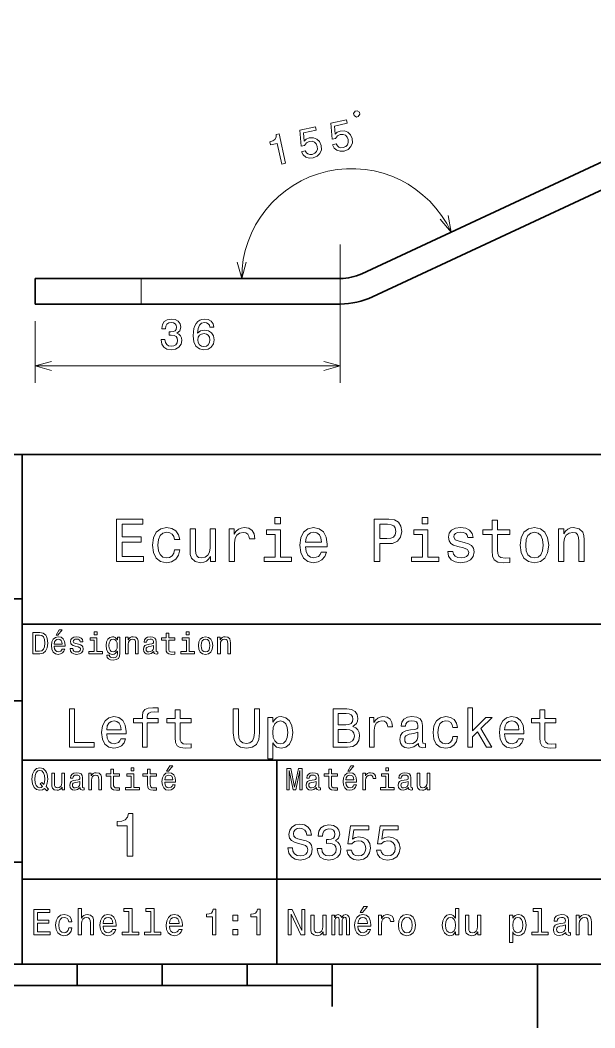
# Model space of a CAD drawing. Extents: x 0 to 297, y 0 to 210.
# Drawn here: x 161.8 to 229.4, y 2.5 to 121.1 of the extents above; entities that cross this region are included whole.
import ezdxf

# ---------------------------------------------------------------- set-up
doc = ezdxf.new("R2010")
doc.units = 0

msp = doc.modelspace()

# ---------------------------------------------------------------- linework, layer by layer
at = {"color": 7, "lineweight": 35}
for p, q in [((266.010406, 121.108734), (201.99765, 91.259094)), ((267.278259, 118.389809), (203.265503, 88.540169)), ((176.033066, 90.696938), (199.461929, 90.696938)), ((176.033066, 87.696938), (199.461929, 87.696938)), ((97, 70), (287, 70)), ((162, 10), (162, 70)), ((97, 53), (162, 53)), ((162, 50), (287, 50)), ((97, 41), (162, 41)), ((162, 34), (287, 34)), ((97, 22), (162, 22)), ((162, 20), (287, 20)), ((10, 10), (287, 10)), ((97, 10), (287, 10)), ((98.5, 7.5), (198.5, 7.5))]:
    msp.add_line(p, q, dxfattribs=at)
at = {"color": 34, "lineweight": 13, "ltscale": 0.407382}
msp.add_line((199.461929, 94.696938), (199.461929, 78.401642), dxfattribs=at)
at = {"color": 7, "lineweight": 35, "ltscale": 0.3125}
for p, q in [((176.033066, 90.696938), (163.533066, 90.696938)), ((176.033066, 87.696938), (163.533066, 87.696938))]:
    msp.add_line(p, q, dxfattribs=at)
at = {"color": 7, "lineweight": 35, "ltscale": 0.075}
msp.add_line((163.533066, 87.696938), (163.533066, 90.696938), dxfattribs=at)
at = {"color": 7, "lineweight": 13, "ltscale": 0.075}
msp.add_line((176.033066, 87.696938), (176.033066, 90.696938), dxfattribs=at)
at = {"color": 34, "lineweight": 13, "ltscale": 0.182382}
msp.add_line((163.533066, 85.696938), (163.533066, 78.401642), dxfattribs=at)
at = {"color": 34, "lineweight": 13}
msp.add_line((163.533066, 80.401642), (199.461929, 80.401642), dxfattribs=at)
at = {"color": 7, "lineweight": 35, "ltscale": 0.35}
msp.add_line((192, 20), (192, 34), dxfattribs=at)
at = {"color": 7, "lineweight": 35, "ltscale": 0.25}
msp.add_line((192, 10), (192, 20), dxfattribs=at)
at = {"color": 7, "lineweight": 35, "ltscale": 0.0625}
for p, q in [((168.5, 10), (168.5, 7.5)), ((178.5, 10), (178.5, 7.5)), ((188.5, 10), (188.5, 7.5))]:
    msp.add_line(p, q, dxfattribs=at)
at = {"color": 7, "lineweight": 35, "ltscale": 0.125}
msp.add_line((198.5, 10), (198.5, 5), dxfattribs=at)
at = {"color": 7, "lineweight": 35, "ltscale": 0.1875}
msp.add_line((222.699997, 10), (222.699997, 2.5), dxfattribs=at)
at = {"color": 7, "lineweight": 13}
for points in [[(201.361435, 109.708527), (201.589233, 109.759026), (201.766541, 110.037331), (201.716034, 110.265137), (201.437729, 110.442429), (201.20993, 110.39193), (201.032623, 110.113625), (201.08313, 109.885818)], [(198.534897, 106.431908), (198.732727, 106.052177), (199.043839, 105.79055), (199.442017, 105.672195), (199.911362, 105.698761), (200.389008, 105.897629), (200.724487, 106.225128), (200.885529, 106.66375), (200.869934, 107.176857), (200.684708, 107.616203), (200.368698, 107.923241), (199.94812, 108.072784), (199.451965, 108.050606), (199.095779, 107.90966), (198.846222, 107.683868), (198.779968, 108.635162), (200.276764, 108.966995), (200.187256, 109.370735), (198.36058, 108.965767), (198.49147, 107.093811), (198.885361, 107.181137), (199.119629, 107.475861), (199.465424, 107.640343), (199.792557, 107.656036), (200.068741, 107.551971), (200.274857, 107.344543), (200.397797, 107.046356), (200.412399, 106.724159), (200.308319, 106.447968), (200.100906, 106.241852), (199.802719, 106.118927), (199.534119, 106.095535), (199.307144, 106.164024), (199.120148, 106.308533), (198.992798, 106.533417)], [(194.887436, 105.623283), (195.085266, 105.243553), (195.396378, 104.981926), (195.79454, 104.863571), (196.263901, 104.890137), (196.741547, 105.089005), (197.077026, 105.416504), (197.238068, 105.855125), (197.222473, 106.368233), (197.037247, 106.807579), (196.721222, 107.114616), (196.300644, 107.26416), (195.804489, 107.241982), (195.448318, 107.101036), (195.198761, 106.875244), (195.132507, 107.826538), (196.629303, 108.158371), (196.539795, 108.562111), (194.71312, 108.157143), (194.843994, 106.285187), (195.2379, 106.372513), (195.472168, 106.667236), (195.817963, 106.831718), (196.145081, 106.847412), (196.42128, 106.743347), (196.627396, 106.535919), (196.75032, 106.237732), (196.764938, 105.915535), (196.660858, 105.639343), (196.453445, 105.433228), (196.155258, 105.310303), (195.886658, 105.286911), (195.659683, 105.3554), (195.472672, 105.499908), (195.345337, 105.724792)], [(192.569977, 104.17453), (193.018036, 104.273857), (192.255035, 107.715515), (191.920227, 107.641289), (191.898193, 107.321297), (191.765686, 107.080124), (191.521088, 106.901924), (191.155624, 106.779579), (191.233124, 106.429993), (192.030762, 106.606827)], [(173.109512, 57.381123), (176.279541, 57.381123), (176.279541, 57.986309), (173.772339, 57.986309), (173.772339, 59.679394), (176.005768, 59.679394), (176.005768, 60.277374), (173.772339, 60.277374), (173.772339, 61.775936), (176.221893, 61.775936), (176.221893, 62.381123), (173.109512, 62.381123)], [(192.439484, 62.554031), (191.769455, 62.554031), (191.769455, 61.833572), (192.439484, 61.833572)], [(203.462524, 57.381123), (204.125351, 57.381123), (204.125351, 59.492073), (204.860229, 59.492073), (205.602295, 59.528095), (206.193085, 59.780258), (206.574921, 60.270172), (206.704605, 60.940201), (206.603745, 61.559795), (206.315552, 62.013687), (205.840057, 62.287464), (205.191635, 62.381123), (203.462524, 62.381123)], [(205.01152, 61.76873), (205.443802, 61.725502), (205.760803, 61.588615), (205.94812, 61.336452), (206.01297, 60.940201), (205.940918, 60.522331), (205.746399, 60.270172), (205.414978, 60.140488), (204.96109, 60.104465), (204.125351, 60.104465), (204.125351, 61.76873)], [(209.788177, 62.554031), (209.118149, 62.554031), (209.118149, 61.833572), (209.788177, 61.833572)], [(217.353027, 60.579971), (217.353027, 58.64193), (217.396255, 58.015129), (217.597992, 57.582851), (218.001434, 57.330688), (218.685883, 57.244236), (219.43515, 57.280258), (219.43515, 57.827808), (218.887604, 57.78458), (218.390488, 57.842216), (218.123917, 58.022331), (218.008652, 58.324928), (217.98703, 58.75), (217.98703, 60.579971), (219.43515, 60.579971), (219.43515, 61.120316), (217.98703, 61.120316), (217.98703, 62.251438), (217.353027, 62.251438), (217.353027, 61.120316), (216.257935, 61.120316), (216.257935, 60.579971)], [(179.932281, 59.967579), (180.559082, 59.967579), (180.429398, 60.543945), (180.119598, 60.997837), (179.636887, 61.278816), (179.010086, 61.386887), (178.318436, 61.242794), (177.792511, 60.839336), (177.46109, 60.183716), (177.345825, 59.304752), (177.453888, 58.432995), (177.778091, 57.78458), (178.289627, 57.381123), (178.988464, 57.244236), (179.608063, 57.352303), (180.090775, 57.6549), (180.42218, 58.130402), (180.566284, 58.764408), (179.96109, 58.764408), (179.853027, 58.36095), (179.651291, 58.058357), (179.363113, 57.871037), (179.010086, 57.8134), (178.570602, 57.907059), (178.253601, 58.195244), (178.059082, 58.663544), (177.994232, 59.326366), (178.059082, 59.974781), (178.260803, 60.443081), (178.585007, 60.731266), (179.010086, 60.83213), (179.38472, 60.767288), (179.66571, 60.601585), (179.853027, 60.327808)], [(184.788177, 61.25), (184.154175, 61.25), (184.154175, 59.016571), (184.082123, 58.497837), (183.873199, 58.123196), (183.548996, 57.892651), (183.123917, 57.820602), (182.785294, 57.878242), (182.569168, 58.051151), (182.446686, 58.346542), (182.417862, 58.764408), (182.417862, 61.25), (181.783859, 61.25), (181.783859, 58.706772), (181.805481, 58.195244), (181.942368, 57.770172), (182.360229, 57.381123), (183.030258, 57.244236), (183.390488, 57.294666), (183.700287, 57.424351), (183.966858, 57.647694), (184.182999, 57.971901), (184.182999, 57.381123), (184.788177, 57.381123)], [(186.380402, 57.381123), (187.014404, 57.381123), (187.014404, 59.592937), (187.079254, 60.12608), (187.273773, 60.507923), (187.590775, 60.738472), (188.015854, 60.817722), (188.332855, 60.767288), (188.570602, 60.623199), (188.714691, 60.378242), (188.765121, 60.046829), (189.406342, 60.046829), (189.319885, 60.630402), (189.082123, 61.048271), (188.685883, 61.30043), (188.145538, 61.386887), (187.778091, 61.32925), (187.46109, 61.185158), (187.180115, 60.940201), (186.956772, 60.608788), (186.956772, 61.25), (186.380402, 61.25)], [(192.417862, 57.914265), (192.417862, 61.120316), (190.789627, 61.120316), (190.789627, 60.579971), (191.783859, 60.579971), (191.783859, 57.914265), (190.48703, 57.914265), (190.48703, 57.381123), (193.729111, 57.381123), (193.729111, 57.914265)], [(195.37175, 59.131844), (197.907776, 59.131844), (197.914978, 59.427231), (197.799713, 60.255764), (197.482712, 60.875359), (196.978378, 61.25), (196.30835, 61.386887), (195.65274, 61.242794), (195.148407, 60.839336), (194.824203, 60.183716), (194.708923, 59.319164), (194.817001, 58.432995), (195.141205, 57.78458), (195.638321, 57.381123), (196.286743, 57.244236), (196.848694, 57.337894), (197.309799, 57.582851), (197.648407, 57.971901), (197.842941, 58.490631), (197.216141, 58.490631), (197.086456, 58.20245), (196.899139, 57.986309), (196.365997, 57.8134), (195.955322, 57.892651), (195.645538, 58.14481), (195.443802, 58.555473), (195.37175, 59.110229)], [(195.37175, 59.664986), (195.451004, 60.162102), (195.645538, 60.529537), (195.940918, 60.75288), (196.329971, 60.83213), (196.711807, 60.75288), (197.007202, 60.529537), (197.187317, 60.162102), (197.252167, 59.664986)], [(209.766571, 57.914265), (209.766571, 61.120316), (208.138321, 61.120316), (208.138321, 60.579971), (209.132568, 60.579971), (209.132568, 57.914265), (207.835724, 57.914265), (207.835724, 57.381123), (211.077805, 57.381123), (211.077805, 57.914265)], [(214.060516, 59.636166), (213.44812, 59.780258), (212.994232, 59.945965), (212.842941, 60.28458), (212.886169, 60.522331), (213.03746, 60.695244), (213.282425, 60.803314), (213.635437, 60.846542), (213.97406, 60.803314), (214.240631, 60.67363), (214.413544, 60.479107), (214.485596, 60.219738), (215.105194, 60.219738), (215.105194, 60.23415), (214.997116, 60.70245), (214.701721, 61.069885), (214.240631, 61.30043), (213.635437, 61.386887), (213.023056, 61.30043), (212.57637, 61.062679), (212.29538, 60.709652), (212.208939, 60.262966), (212.273773, 59.830688), (212.475494, 59.528095), (212.806915, 59.311958), (213.289627, 59.16066), (213.995682, 58.987751), (214.427948, 58.807636), (214.543228, 58.663544), (214.586456, 58.447407), (214.521606, 58.180836), (214.348694, 57.979107), (214.067719, 57.849422), (213.693085, 57.806194), (213.296829, 57.849422), (213.008636, 58.000721), (212.814117, 58.245674), (212.734863, 58.584293), (212.122482, 58.584293), (212.223343, 58.007923), (212.518738, 57.590057), (212.98703, 57.337894), (213.635437, 57.244236), (214.312683, 57.337894), (214.809799, 57.590057), (215.112396, 57.993515), (215.220459, 58.519451), (215.141205, 58.973343), (214.917862, 59.283138), (214.55043, 59.484871)], [(220.65274, 59.311958), (220.768005, 58.432995), (221.099426, 57.78458), (221.625366, 57.381123), (222.331421, 57.244236), (223.030258, 57.381123), (223.556198, 57.777374), (223.887604, 58.425793), (224.010086, 59.311958), (223.887604, 60.190922), (223.556198, 60.846542), (223.030258, 61.242794), (222.331421, 61.386887), (221.625366, 61.242794), (221.099426, 60.839336), (220.768005, 60.190922)], [(221.301147, 59.319164), (221.365997, 59.967579), (221.567719, 60.435879), (221.891937, 60.72406), (222.331421, 60.824928), (222.763687, 60.72406), (223.087891, 60.443081), (223.289627, 59.967579), (223.361679, 59.319164), (223.289627, 58.663544), (223.087891, 58.188038), (222.763687, 57.899853), (222.331421, 57.806194), (221.891937, 57.899853), (221.567719, 58.188038), (221.365997, 58.663544)], [(225.177246, 57.381123), (225.811249, 57.381123), (225.811249, 59.614552), (225.876083, 60.12608), (226.085022, 60.500717), (226.409225, 60.731266), (226.841507, 60.817722), (227.187317, 60.745674), (227.403458, 60.551151), (227.511536, 60.226944), (227.547546, 59.794666), (227.547546, 57.381123), (228.181564, 57.381123), (228.181564, 59.924351), (228.15274, 60.435879), (228.023056, 60.86095), (227.597992, 61.25), (226.935165, 61.386887), (226.567719, 61.336452), (226.257935, 61.199566), (225.991364, 60.969017), (225.782425, 60.659222), (225.782425, 61.25), (225.177246, 61.25)], [(164.080688, 49.030979), (163.248566, 49.030979), (163.248566, 46.530979), (164.080688, 46.530979), (164.473343, 46.610229), (164.765137, 46.851585), (164.945251, 47.244236), (165.010086, 47.780979), (164.952454, 48.328529), (164.880402, 48.544666), (164.779541, 48.717579), (164.487747, 48.951729), (164.296829, 49.009365)], [(164.055481, 48.731987), (164.329254, 48.677952), (164.516571, 48.512245), (164.628235, 48.216858), (164.664261, 47.780979), (164.624634, 47.359509), (164.51297, 47.064121), (164.322052, 46.887608), (164.055481, 46.829971), (163.583572, 46.829971), (163.583572, 48.731987)], [(166.004318, 48.728386), (166.216858, 48.728386), (166.717575, 49.340778), (166.364548, 49.340778)], [(170.824203, 49.117435), (170.489197, 49.117435), (170.489197, 48.757202), (170.824203, 48.757202)], [(178.943802, 48.130402), (178.943802, 47.161381), (178.965424, 46.84798), (179.066284, 46.631844), (179.268005, 46.505764), (179.610229, 46.462536), (179.984863, 46.480545), (179.984863, 46.754322), (179.71109, 46.732708), (179.46254, 46.761528), (179.329254, 46.851585), (179.271606, 47.00288), (179.260803, 47.215416), (179.260803, 48.130402), (179.984863, 48.130402), (179.984863, 48.400574), (179.260803, 48.400574), (179.260803, 48.966137), (178.943802, 48.966137), (178.943802, 48.400574), (178.396255, 48.400574), (178.396255, 48.130402)], [(181.667145, 49.117435), (181.332138, 49.117435), (181.332138, 48.757202), (181.667145, 48.757202)], [(165.784576, 47.406338), (167.052597, 47.406338), (167.056198, 47.554035), (166.998566, 47.9683), (166.840057, 48.278099), (166.587891, 48.465416), (166.252884, 48.533859), (165.925079, 48.461815), (165.672913, 48.260086), (165.510803, 47.932278), (165.453171, 47.5), (165.507202, 47.056915), (165.669312, 46.732708), (165.917862, 46.530979), (166.242081, 46.462536), (166.523056, 46.509365), (166.753601, 46.631844), (166.922913, 46.826366), (167.020172, 47.085735), (166.706772, 47.085735), (166.641937, 46.941643), (166.548264, 46.833572), (166.281708, 46.747116), (166.07637, 46.786743), (165.921463, 46.912823), (165.820602, 47.118156), (165.784576, 47.395531)], [(165.784576, 47.672909), (165.824203, 47.921471), (165.921463, 48.105186), (166.069168, 48.216858), (166.263687, 48.256485), (166.454605, 48.216858), (166.60231, 48.105186), (166.692368, 47.921471), (166.724777, 47.672909)], [(168.623199, 47.658501), (168.317001, 47.730545), (168.090057, 47.8134), (168.014404, 47.982708), (168.036026, 48.101585), (168.111664, 48.188038), (168.234146, 48.242073), (168.41066, 48.263687), (168.579971, 48.242073), (168.713257, 48.177231), (168.799713, 48.079971), (168.835739, 47.950287), (169.145538, 47.950287), (169.145538, 47.957493), (169.091492, 48.191643), (168.943802, 48.375359), (168.713257, 48.490635), (168.41066, 48.533859), (168.104462, 48.490635), (167.881119, 48.371758), (167.740631, 48.195244), (167.697403, 47.971901), (167.729828, 47.755764), (167.830688, 47.604465), (167.996399, 47.496399), (168.237747, 47.42075), (168.590775, 47.334293), (168.806915, 47.244236), (168.864548, 47.172188), (168.886169, 47.064121), (168.853745, 46.930836), (168.767288, 46.829971), (168.626801, 46.765129), (168.439484, 46.743515), (168.241348, 46.765129), (168.09726, 46.840778), (168, 46.963257), (167.960373, 47.132565), (167.654175, 47.132565), (167.704605, 46.844379), (167.85231, 46.635445), (168.086456, 46.509365), (168.41066, 46.462536), (168.749283, 46.509365), (168.997833, 46.635445), (169.149139, 46.837173), (169.203171, 47.100143), (169.163544, 47.327087), (169.05188, 47.481987), (168.868149, 47.582851)], [(170.8134, 46.79755), (170.8134, 48.400574), (169.999283, 48.400574), (169.999283, 48.130402), (170.496399, 48.130402), (170.496399, 46.79755), (169.847977, 46.79755), (169.847977, 46.530979), (171.469025, 46.530979), (171.469025, 46.79755)], [(173.518738, 46.617435), (173.518738, 48.465416), (173.216141, 48.465416), (173.216141, 48.152016), (172.967575, 48.4366), (172.816284, 48.508644), (172.646973, 48.533859), (172.340775, 48.461815), (172.103027, 48.260086), (171.94812, 47.935879), (171.894089, 47.5), (171.94812, 47.060516), (172.103027, 46.736309), (172.340775, 46.530979), (172.646973, 46.462536), (172.819885, 46.487751), (172.963974, 46.552593), (173.216141, 46.826366), (173.216141, 46.552593), (173.187317, 46.336456), (173.108063, 46.181557), (172.956772, 46.091499), (172.729828, 46.059078), (172.531708, 46.080692), (172.391205, 46.134727), (172.30835, 46.228386), (172.283142, 46.354465), (171.976944, 46.354465), (171.976944, 46.340057), (172.023773, 46.109509), (172.167862, 45.9366), (172.398407, 45.824928), (172.711823, 45.785301), (173.086456, 45.839336), (173.335022, 45.990635), (173.47551, 46.253601)], [(172.221909, 47.5), (172.254318, 47.820606), (172.351593, 48.058357), (172.502884, 48.198845), (172.704605, 48.249279), (172.917145, 48.198845), (173.075653, 48.058357), (173.172913, 47.820606), (173.208939, 47.5), (173.172913, 47.172188), (173.075653, 46.938038), (172.917145, 46.793949), (172.704605, 46.747116), (172.502884, 46.793949), (172.351593, 46.938038), (172.254318, 47.175793)], [(174.181549, 46.530979), (174.498566, 46.530979), (174.498566, 47.647694), (174.530975, 47.903458), (174.635452, 48.090778), (174.797546, 48.206051), (175.013687, 48.249279), (175.1866, 48.213257), (175.294662, 48.115993), (175.348709, 47.953888), (175.366714, 47.737751), (175.366714, 46.530979), (175.683716, 46.530979), (175.683716, 47.802593), (175.669312, 48.058357), (175.604462, 48.270893), (175.391937, 48.465416), (175.060516, 48.533859), (174.876801, 48.508644), (174.721909, 48.440201), (174.588623, 48.324928), (174.484146, 48.170029), (174.484146, 48.465416), (174.181549, 48.465416)], [(177.499283, 46.783142), (177.499283, 46.772335), (177.517288, 46.649857), (177.57132, 46.5634), (177.798264, 46.494957), (177.974777, 46.523773), (177.974777, 46.76873), (177.899139, 46.757923), (177.798264, 46.804756), (177.780258, 46.948845), (177.780258, 47.950287), (177.73703, 48.206051), (177.610947, 48.386166), (177.391205, 48.494236), (177.081406, 48.533859), (176.778824, 48.490635), (176.555481, 48.368156), (176.414978, 48.177231), (176.368149, 47.925072), (176.368149, 47.903458), (176.65274, 47.903458), (176.677948, 48.054756), (176.757202, 48.162823), (176.886887, 48.227665), (177.070602, 48.25288), (177.247116, 48.234871), (177.373199, 48.180836), (177.448853, 48.087173), (177.47406, 47.957493), (177.459656, 47.806194), (177.402023, 47.730545), (177.257919, 47.694523), (176.987747, 47.665707), (176.677948, 47.600864), (176.458206, 47.485592), (176.328537, 47.305473), (176.28891, 47.038906), (176.324921, 46.801151), (176.4366, 46.624638), (176.616714, 46.512966), (176.86528, 46.473343), (177.200287, 46.548992)], [(177.463257, 47.208214), (177.420029, 47.020893), (177.304749, 46.876801), (177.131851, 46.783142), (176.919312, 46.750721), (176.782425, 46.76873), (176.68515, 46.826366), (176.623917, 46.927231), (176.605911, 47.067722), (176.620316, 47.193802), (176.677948, 47.283859), (176.908508, 47.384727), (177.200287, 47.427952), (177.463257, 47.514408)], [(181.656342, 46.79755), (181.656342, 48.400574), (180.842224, 48.400574), (180.842224, 48.130402), (181.33934, 48.130402), (181.33934, 46.79755), (180.690918, 46.79755), (180.690918, 46.530979), (182.311966, 46.530979), (182.311966, 46.79755)], [(182.762253, 47.496399), (182.819885, 47.056915), (182.985596, 46.732708), (183.248566, 46.530979), (183.601593, 46.462536), (183.951004, 46.530979), (184.213974, 46.729107), (184.379684, 47.053314), (184.440918, 47.496399), (184.379684, 47.935879), (184.213974, 48.263687), (183.951004, 48.461815), (183.601593, 48.533859), (183.248566, 48.461815), (182.985596, 48.260086), (182.819885, 47.935879)], [(183.086456, 47.5), (183.118881, 47.824207), (183.219742, 48.058357), (183.381851, 48.20245), (183.601593, 48.25288), (183.817719, 48.20245), (183.979828, 48.061958), (184.080688, 47.824207), (184.116714, 47.5), (184.080688, 47.172188), (183.979828, 46.934437), (183.817719, 46.790344), (183.601593, 46.743515), (183.381851, 46.790344), (183.219742, 46.934437), (183.118881, 47.172188)], [(185.024506, 46.530979), (185.341492, 46.530979), (185.341492, 47.647694), (185.373917, 47.903458), (185.478394, 48.090778), (185.640488, 48.206051), (185.856628, 48.249279), (186.029541, 48.213257), (186.137604, 48.115993), (186.19165, 47.953888), (186.209656, 47.737751), (186.209656, 46.530979), (186.526657, 46.530979), (186.526657, 47.802593), (186.512253, 48.058357), (186.447403, 48.270893), (186.234879, 48.465416), (185.903458, 48.533859), (185.719742, 48.508644), (185.56485, 48.440201), (185.431564, 48.324928), (185.327087, 48.170029), (185.327087, 48.465416), (185.024506, 48.465416)], [(167.583588, 35.530258), (170.47551, 35.530258), (170.47551, 36.074928), (168.18013, 36.074928), (168.18013, 40.030258), (167.583588, 40.030258)], [(176.155624, 38.409222), (176.155624, 35.530258), (176.726227, 35.530258), (176.726227, 38.409222), (178.023071, 38.409222), (178.023071, 38.895531), (176.726227, 38.895531), (176.726227, 39.109509), (176.771622, 39.368874), (176.920761, 39.543945), (177.173645, 39.647694), (177.536758, 39.6866), (178.023071, 39.66066), (178.023071, 40.153458), (177.407074, 40.185879), (176.849426, 40.127522), (176.460388, 39.95245), (176.226959, 39.647694), (176.155624, 39.213257), (176.155624, 38.895531), (175.111679, 38.895531), (175.111679, 38.409222)], [(180.033142, 38.409222), (180.033142, 36.664986), (180.072052, 36.100864), (180.253616, 35.711815), (180.61673, 35.484871), (181.232712, 35.407059), (181.907074, 35.43948), (181.907074, 35.932274), (181.414276, 35.893372), (180.966873, 35.945244), (180.726959, 36.107349), (180.623215, 36.379681), (180.60376, 36.762245), (180.60376, 38.409222), (181.907074, 38.409222), (181.907074, 38.895531), (180.60376, 38.895531), (180.60376, 39.913544), (180.033142, 39.913544), (180.033142, 38.895531), (179.047562, 38.895531), (179.047562, 38.409222)], [(186.867447, 37.242073), (186.958221, 36.431557), (187.24353, 35.854465), (187.723358, 35.523773), (188.41716, 35.407059), (189.104477, 35.523773), (189.584305, 35.854465), (189.869598, 36.425072), (189.966873, 37.242073), (189.966873, 40.030258), (189.363846, 40.030258), (189.363846, 37.209652), (189.305481, 36.658501), (189.130417, 36.262966), (188.832138, 36.029537), (188.41716, 35.951729), (187.989197, 36.029537), (187.690933, 36.262966), (187.515854, 36.652016), (187.463989, 37.209652), (187.463989, 40.030258), (186.867447, 40.030258)], [(200.938049, 37.961815), (201.391937, 38.337894), (201.508652, 38.590778), (201.547562, 38.902016), (201.463257, 39.388329), (201.210388, 39.738472), (200.80188, 39.95245), (200.231277, 40.030258), (198.629684, 40.030258), (198.629684, 35.530258), (200.322052, 35.530258), (200.925079, 35.621037), (201.372482, 35.886887), (201.651306, 36.308357), (201.748566, 36.87896), (201.690216, 37.261528), (201.534592, 37.57925), (201.281708, 37.812679)], [(200.108078, 38.162823), (199.226227, 38.162823), (199.226227, 39.492073), (200.159943, 39.492073), (200.510101, 39.453171), (200.7565, 39.336452), (200.905624, 39.135445), (200.957504, 38.837173), (200.899139, 38.538902), (200.74353, 38.331409), (200.477676, 38.201729)], [(214.476959, 35.530258), (215.047562, 35.530258), (215.047562, 36.755764), (215.644104, 37.332851), (216.668594, 35.530258), (217.310516, 35.530258), (216.033142, 37.728386), (217.342941, 39.012245), (216.623199, 39.012245), (215.047562, 37.443081), (215.047562, 40.185879), (214.476959, 40.185879)], [(222.971191, 38.409222), (222.971191, 36.664986), (223.010086, 36.100864), (223.19165, 35.711815), (223.554764, 35.484871), (224.170746, 35.407059), (224.845108, 35.43948), (224.845108, 35.932274), (224.35231, 35.893372), (223.904907, 35.945244), (223.664993, 36.107349), (223.561249, 36.379681), (223.541794, 36.762245), (223.541794, 38.409222), (224.845108, 38.409222), (224.845108, 38.895531), (223.541794, 38.895531), (223.541794, 39.913544), (222.971191, 39.913544), (222.971191, 38.895531), (221.985596, 38.895531), (221.985596, 38.409222)], [(171.960388, 37.105907), (174.242798, 37.105907), (174.249283, 37.371758), (174.145538, 38.117435), (173.860245, 38.675072), (173.406342, 39.012245), (172.803329, 39.135445), (172.213272, 39.005764), (171.759369, 38.642651), (171.46759, 38.052593), (171.363846, 37.274494), (171.461105, 36.476944), (171.752884, 35.893372), (172.200302, 35.530258), (172.783875, 35.407059), (173.289627, 35.491352), (173.70462, 35.711815), (174.009369, 36.061958), (174.184448, 36.528816), (173.620331, 36.528816), (173.503616, 36.269451), (173.335022, 36.074928), (172.855194, 35.919308), (172.485596, 35.990631), (172.206787, 36.217579), (172.025223, 36.587173), (171.960388, 37.086452)], [(171.960388, 37.585735), (172.031708, 38.033138), (172.206787, 38.363831), (172.472626, 38.564842), (172.822769, 38.636166), (173.166443, 38.564842), (173.432281, 38.363831), (173.594391, 38.033138), (173.65274, 37.585735)], [(191.516571, 38.474064), (191.516571, 39.012245), (190.945969, 39.012245), (190.945969, 34.181557), (191.516571, 34.181557), (191.516571, 36.061958), (191.71759, 35.757202), (191.944534, 35.556194), (192.515137, 35.407059), (193.059814, 35.530258), (193.487762, 35.899857), (193.766571, 36.483429), (193.870331, 37.274494), (193.766571, 38.059078), (193.487762, 38.642651), (193.059814, 39.005764), (192.515137, 39.135445), (192.203903, 39.096542), (191.938049, 38.973343), (191.711105, 38.76585)], [(192.417877, 35.919308), (192.035309, 36.003601), (191.7565, 36.262966), (191.581421, 36.684437), (191.523071, 37.274494), (191.581421, 37.858067), (191.7565, 38.279537), (192.035309, 38.532421), (192.417877, 38.623199), (192.768021, 38.532421), (193.046844, 38.273052), (193.221909, 37.851585), (193.286758, 37.274494), (193.221909, 36.690922), (193.046844, 36.262966), (192.768021, 36.003601)], [(202.90274, 35.530258), (203.473358, 35.530258), (203.473358, 37.520893), (203.531708, 38.000721), (203.706787, 38.344379), (203.992081, 38.551872), (204.374649, 38.623199), (204.659943, 38.577808), (204.873932, 38.448124), (205.003601, 38.227665), (205.048996, 37.929394), (205.626083, 37.929394), (205.548279, 38.454609), (205.334305, 38.830692), (204.977676, 39.057636), (204.491364, 39.135445), (204.160675, 39.083572), (203.875366, 38.953888), (203.622482, 38.733429), (203.421478, 38.435158), (203.421478, 39.012245), (202.90274, 39.012245)], [(208.660675, 35.98415), (208.660675, 35.964695), (208.693085, 35.744236), (208.790344, 35.588615), (209.198853, 35.465416), (209.516571, 35.517288), (209.516571, 35.958214), (209.380402, 35.938759), (209.198853, 36.023052), (209.166428, 36.282421), (209.166428, 38.085014), (209.088623, 38.545387), (208.861679, 38.869595), (208.466141, 39.064121), (207.908508, 39.135445), (207.363831, 39.057636), (206.961823, 38.837173), (206.708939, 38.493515), (206.624649, 38.039623), (206.624649, 38.000721), (207.136902, 38.000721), (207.182281, 38.273052), (207.324936, 38.467579), (207.558365, 38.584293), (207.889053, 38.629681), (208.206787, 38.59726), (208.433716, 38.5), (208.569885, 38.331409), (208.61528, 38.09798), (208.58934, 37.825645), (208.485596, 37.68948), (208.226227, 37.624638), (207.739929, 37.572765), (207.182281, 37.456051), (206.786743, 37.248558), (206.553314, 36.924351), (206.481995, 36.444523), (206.546844, 36.016571), (206.747849, 35.698845), (207.072052, 35.497837), (207.519455, 35.426514), (208.122482, 35.562679)], [(212.713257, 37.858067), (213.277374, 37.858067), (213.160675, 38.376801), (212.881851, 38.785301), (212.447418, 39.038185), (211.883301, 39.135445), (211.260818, 39.005764), (210.787476, 38.642651), (210.489197, 38.052593), (210.385452, 37.261528), (210.482712, 36.476944), (210.774506, 35.893372), (211.234879, 35.530258), (211.863831, 35.407059), (212.421478, 35.504322), (212.855911, 35.776657), (213.15419, 36.204609), (213.283875, 36.775215), (212.739197, 36.775215), (212.641937, 36.412102), (212.460388, 36.139767), (212.201019, 35.97118), (211.883301, 35.919308), (211.487762, 36.003601), (211.202454, 36.262966), (211.027374, 36.684437), (210.969025, 37.280979), (211.027374, 37.864552), (211.208939, 38.286022), (211.500732, 38.545387), (211.883301, 38.636166), (212.220459, 38.577808), (212.473358, 38.428673), (212.641937, 38.182274)], [(218.80188, 37.105907), (221.08429, 37.105907), (221.09079, 37.371758), (220.98703, 38.117435), (220.701736, 38.675072), (220.247849, 39.012245), (219.644821, 39.135445), (219.054764, 39.005764), (218.600861, 38.642651), (218.309082, 38.052593), (218.205338, 37.274494), (218.302597, 36.476944), (218.594391, 35.893372), (219.041794, 35.530258), (219.625366, 35.407059), (220.131134, 35.491352), (220.546112, 35.711815), (220.850861, 36.061958), (221.02594, 36.528816), (220.461823, 36.528816), (220.345108, 36.269451), (220.176514, 36.074928), (219.696686, 35.919308), (219.327087, 35.990631), (219.048279, 36.217579), (218.866714, 36.587173), (218.80188, 37.086452)], [(218.80188, 37.585735), (218.873199, 38.033138), (219.048279, 38.363831), (219.314117, 38.564842), (219.664276, 38.636166), (220.007935, 38.564842), (220.273773, 38.363831), (220.435883, 38.033138), (220.494232, 37.585735)], [(200.250732, 36.068443), (199.226227, 36.068443), (199.226227, 37.618156), (200.192368, 37.618156), (200.600876, 37.572765), (200.892654, 37.4366), (201.067734, 37.203171), (201.126083, 36.865993), (201.067734, 36.509365), (200.905624, 36.262966), (200.633301, 36.113831)], [(208.595825, 36.749279), (208.518021, 36.412102), (208.310516, 36.152737), (207.999283, 35.98415), (207.61673, 35.925793), (207.370331, 35.958214), (207.195251, 36.061958), (207.085022, 36.243515), (207.052597, 36.496395), (207.078537, 36.723343), (207.182281, 36.885445), (207.59726, 37.067001), (208.122482, 37.14481), (208.595825, 37.30043)], [(179.015854, 32.728386), (179.228394, 32.728386), (179.729111, 33.340778), (179.376083, 33.340778)], [(200.341492, 32.728386), (200.554031, 32.728386), (201.054749, 33.340778), (200.701736, 33.340778)], [(164.642654, 30.685879), (164.916428, 30.401297), (165.107346, 30.592218), (164.811966, 30.894812), (164.963257, 31.305475), (165.010086, 31.780979), (164.941635, 32.339336), (164.862396, 32.56628), (164.757919, 32.753601), (164.46254, 33.009365), (164.282425, 33.074207), (164.08429, 33.099422), (163.702454, 33.009365), (163.41066, 32.757202), (163.223343, 32.342937), (163.158508, 31.780979), (163.223343, 31.219019), (163.407059, 30.804754), (163.698853, 30.54899), (164.08429, 30.462536), (164.39769, 30.520172)], [(164.41571, 30.916426), (164.260803, 30.801151), (164.08429, 30.765129), (163.850143, 30.829971), (163.666428, 31.024494), (163.543945, 31.341497), (163.504318, 31.780979), (163.543945, 32.216858), (163.662827, 32.537464), (163.846542, 32.731987), (164.08429, 32.80043), (164.318451, 32.731987), (164.502167, 32.533859), (164.621033, 32.213257), (164.664261, 31.780979), (164.631851, 31.40634), (164.5634, 31.150576), (164.329254, 31.395533), (164.13472, 31.211815)], [(166.998566, 32.465416), (166.681549, 32.465416), (166.681549, 31.348703), (166.645538, 31.089336), (166.541061, 30.902016), (166.378967, 30.786743), (166.166428, 30.750719), (165.997116, 30.779539), (165.889053, 30.865993), (165.827805, 31.013687), (165.8134, 31.222622), (165.8134, 32.465416), (165.496399, 32.465416), (165.496399, 31.193804), (165.507202, 30.93804), (165.575653, 30.725504), (165.784576, 30.530979), (166.119598, 30.462536), (166.299713, 30.487751), (166.454605, 30.552593), (166.587891, 30.664265), (166.695969, 30.826368), (166.695969, 30.530979), (166.998566, 30.530979)], [(168.824921, 30.78314), (168.824921, 30.772333), (168.842941, 30.649855), (168.896973, 30.5634), (169.123917, 30.494957), (169.30043, 30.523775), (169.30043, 30.768732), (169.224777, 30.757925), (169.123917, 30.804754), (169.105911, 30.948847), (169.105911, 31.950287), (169.062683, 32.206051), (168.9366, 32.386166), (168.716858, 32.494236), (168.407059, 32.533859), (168.104462, 32.490635), (167.881119, 32.368156), (167.740631, 32.177231), (167.693802, 31.925072), (167.693802, 31.903458), (167.978394, 31.903458), (168.003601, 32.054756), (168.082855, 32.162823), (168.21254, 32.227665), (168.396255, 32.25288), (168.572769, 32.234871), (168.698853, 32.180836), (168.77449, 32.087173), (168.799713, 31.957493), (168.785309, 31.806194), (168.727661, 31.730547), (168.583572, 31.694523), (168.3134, 31.665705), (168.003601, 31.600864), (167.783859, 31.48559), (167.654175, 31.305475), (167.614548, 31.038904), (167.650574, 30.801151), (167.762253, 30.62464), (167.942368, 30.512968), (168.190918, 30.473343), (168.52594, 30.54899)], [(169.844376, 30.530979), (170.161377, 30.530979), (170.161377, 31.647694), (170.193802, 31.903458), (170.298279, 32.090778), (170.460373, 32.206051), (170.676514, 32.249279), (170.849426, 32.213257), (170.957489, 32.115993), (171.011536, 31.95389), (171.029541, 31.737751), (171.029541, 30.530979), (171.346542, 30.530979), (171.346542, 31.802593), (171.332138, 32.058357), (171.267288, 32.270893), (171.054749, 32.465416), (170.723343, 32.533859), (170.539627, 32.508644), (170.38472, 32.440201), (170.251434, 32.324928), (170.146973, 32.170029), (170.146973, 32.465416), (169.844376, 32.465416)], [(172.438034, 32.130402), (172.438034, 31.161383), (172.459656, 30.847982), (172.560516, 30.631844), (172.762253, 30.505762), (173.104462, 30.462536), (173.479111, 30.480547), (173.479111, 30.754322), (173.205338, 30.732708), (172.956772, 30.761526), (172.823486, 30.851583), (172.765854, 31.002882), (172.755035, 31.215418), (172.755035, 32.130402), (173.479111, 32.130402), (173.479111, 32.400574), (172.755035, 32.400574), (172.755035, 32.966137), (172.438034, 32.966137), (172.438034, 32.400574), (171.890488, 32.400574), (171.890488, 32.130402)], [(175.150574, 30.79755), (175.150574, 32.400574), (174.336456, 32.400574), (174.336456, 32.130402), (174.833572, 32.130402), (174.833572, 30.79755), (174.185165, 30.79755), (174.185165, 30.530979), (175.806198, 30.530979), (175.806198, 30.79755)], [(175.161377, 33.117435), (174.82637, 33.117435), (174.82637, 32.757202), (175.161377, 32.757202)], [(176.775223, 32.130402), (176.775223, 31.161383), (176.796829, 30.847982), (176.89769, 30.631844), (177.099426, 30.505762), (177.44165, 30.462536), (177.816284, 30.480547), (177.816284, 30.754322), (177.542511, 30.732708), (177.293945, 30.761526), (177.16066, 30.851583), (177.103027, 31.002882), (177.092224, 31.215418), (177.092224, 32.130402), (177.816284, 32.130402), (177.816284, 32.400574), (177.092224, 32.400574), (177.092224, 32.966137), (176.775223, 32.966137), (176.775223, 32.400574), (176.227661, 32.400574), (176.227661, 32.130402)], [(178.796112, 31.40634), (180.064117, 31.40634), (180.067719, 31.554033), (180.010086, 31.9683), (179.851593, 32.278099), (179.599426, 32.465416), (179.264404, 32.533859), (178.9366, 32.461815), (178.684433, 32.260086), (178.522339, 31.932276), (178.464691, 31.5), (178.518738, 31.056915), (178.680832, 30.732708), (178.929398, 30.530979), (179.253601, 30.462536), (179.534576, 30.509365), (179.765137, 30.631844), (179.934433, 30.826368), (180.031708, 31.085733), (179.718292, 31.085733), (179.653458, 30.941643), (179.559799, 30.833572), (179.293228, 30.747118), (179.087891, 30.786743), (178.932999, 30.912823), (178.832138, 31.118155), (178.796112, 31.395533)], [(178.796112, 31.672911), (178.835739, 31.921469), (178.932999, 32.105186), (179.080688, 32.216858), (179.275208, 32.256485), (179.466141, 32.216858), (179.613831, 32.105186), (179.703888, 31.921469), (179.736313, 31.672911)], [(193.183716, 30.530979), (193.46109, 30.530979), (193.46109, 32.80043), (193.929398, 30.530979), (194.239197, 30.530979), (194.703888, 32.80043), (194.703888, 30.530979), (194.984863, 30.530979), (194.984863, 33.030979), (194.545395, 33.030979), (194.08429, 30.826368), (193.626801, 33.030979), (193.183716, 33.030979)], [(196.656342, 30.78314), (196.656342, 30.772333), (196.674347, 30.649855), (196.728394, 30.5634), (196.955338, 30.494957), (197.131851, 30.523775), (197.131851, 30.768732), (197.056198, 30.757925), (196.955338, 30.804754), (196.937317, 30.948847), (196.937317, 31.950287), (196.894089, 32.206051), (196.768005, 32.386166), (196.548264, 32.494236), (196.23848, 32.533859), (195.935883, 32.490635), (195.71254, 32.368156), (195.572052, 32.177231), (195.525223, 31.925072), (195.525223, 31.903458), (195.809799, 31.903458), (195.835022, 32.054756), (195.914261, 32.162823), (196.043945, 32.227665), (196.227661, 32.25288), (196.404175, 32.234871), (196.530258, 32.180836), (196.605911, 32.087173), (196.631119, 31.957493), (196.616714, 31.806194), (196.559082, 31.730547), (196.414978, 31.694523), (196.144806, 31.665705), (195.835022, 31.600864), (195.61528, 31.48559), (195.485596, 31.305475), (195.445969, 31.038904), (195.481995, 30.801151), (195.593658, 30.62464), (195.773773, 30.512968), (196.022339, 30.473343), (196.357346, 30.54899)], [(198.100861, 32.130402), (198.100861, 31.161383), (198.122482, 30.847982), (198.223343, 30.631844), (198.425079, 30.505762), (198.767288, 30.462536), (199.141937, 30.480547), (199.141937, 30.754322), (198.868149, 30.732708), (198.619598, 30.761526), (198.486313, 30.851583), (198.42868, 31.002882), (198.417862, 31.215418), (198.417862, 32.130402), (199.141937, 32.130402), (199.141937, 32.400574), (198.417862, 32.400574), (198.417862, 32.966137), (198.100861, 32.966137), (198.100861, 32.400574), (197.553314, 32.400574), (197.553314, 32.130402)], [(200.121765, 31.40634), (201.389771, 31.40634), (201.393372, 31.554033), (201.335739, 31.9683), (201.177231, 32.278099), (200.925079, 32.465416), (200.590057, 32.533859), (200.262253, 32.461815), (200.010086, 32.260086), (199.847977, 31.932276), (199.790344, 31.5), (199.844376, 31.056915), (200.006485, 30.732708), (200.255051, 30.530979), (200.579254, 30.462536), (200.860229, 30.509365), (201.090775, 30.631844), (201.260086, 30.826368), (201.357346, 31.085733), (201.043945, 31.085733), (200.979111, 30.941643), (200.885452, 30.833572), (200.618881, 30.747118), (200.413544, 30.786743), (200.258652, 30.912823), (200.157776, 31.118155), (200.121765, 31.395533)], [(200.121765, 31.672911), (200.161377, 31.921469), (200.258652, 32.105186), (200.406342, 32.216858), (200.600861, 32.256485), (200.791794, 32.216858), (200.939484, 32.105186), (201.029541, 31.921469), (201.061966, 31.672911)], [(202.131851, 30.530979), (202.448853, 30.530979), (202.448853, 31.636887), (202.481262, 31.903458), (202.578537, 32.094379), (202.73703, 32.209652), (202.94957, 32.249279), (203.108063, 32.224064), (203.226944, 32.152016), (203.298996, 32.029537), (203.324203, 31.863832), (203.644806, 31.863832), (203.601593, 32.155621), (203.482712, 32.364552), (203.284576, 32.490635), (203.014404, 32.533859), (202.830688, 32.505043), (202.672195, 32.432995), (202.531708, 32.310516), (202.420029, 32.144814), (202.420029, 32.465416), (202.131851, 32.465416)], [(205.150574, 30.79755), (205.150574, 32.400574), (204.336456, 32.400574), (204.336456, 32.130402), (204.833572, 32.130402), (204.833572, 30.79755), (204.185165, 30.79755), (204.185165, 30.530979), (205.806198, 30.530979), (205.806198, 30.79755)], [(205.161377, 33.117435), (204.82637, 33.117435), (204.82637, 32.757202), (205.161377, 32.757202)], [(207.499283, 30.78314), (207.499283, 30.772333), (207.517288, 30.649855), (207.57132, 30.5634), (207.798264, 30.494957), (207.974777, 30.523775), (207.974777, 30.768732), (207.899139, 30.757925), (207.798264, 30.804754), (207.780258, 30.948847), (207.780258, 31.950287), (207.73703, 32.206051), (207.610947, 32.386166), (207.391205, 32.494236), (207.081406, 32.533859), (206.778824, 32.490635), (206.555481, 32.368156), (206.414978, 32.177231), (206.368149, 31.925072), (206.368149, 31.903458), (206.65274, 31.903458), (206.677948, 32.054756), (206.757202, 32.162823), (206.886887, 32.227665), (207.070602, 32.25288), (207.247116, 32.234871), (207.373199, 32.180836), (207.448853, 32.087173), (207.47406, 31.957493), (207.459656, 31.806194), (207.402023, 31.730547), (207.257919, 31.694523), (206.987747, 31.665705), (206.677948, 31.600864), (206.458206, 31.48559), (206.328537, 31.305475), (206.28891, 31.038904), (206.324921, 30.801151), (206.4366, 30.62464), (206.616714, 30.512968), (206.86528, 30.473343), (207.200287, 30.54899)], [(210.010086, 32.465416), (209.693085, 32.465416), (209.693085, 31.348703), (209.657059, 31.089336), (209.552597, 30.902016), (209.390488, 30.786743), (209.177948, 30.750719), (209.008636, 30.779539), (208.900574, 30.865993), (208.83934, 31.013687), (208.824921, 31.222622), (208.824921, 32.465416), (208.507919, 32.465416), (208.507919, 31.193804), (208.518738, 30.93804), (208.587173, 30.725504), (208.796112, 30.530979), (209.131119, 30.462536), (209.311234, 30.487751), (209.466141, 30.552593), (209.599426, 30.664265), (209.707489, 30.826368), (209.707489, 30.530979), (210.010086, 30.530979)], [(168.78891, 31.208212), (168.745682, 31.020893), (168.630402, 30.876801), (168.457489, 30.78314), (168.244965, 30.750719), (168.108063, 30.768732), (168.010803, 30.826368), (167.94957, 30.927233), (167.931549, 31.067722), (167.945969, 31.193804), (168.003601, 31.283861), (168.234146, 31.384726), (168.52594, 31.427954), (168.78891, 31.514408)], [(196.620316, 31.208212), (196.577087, 31.020893), (196.461823, 30.876801), (196.28891, 30.78314), (196.07637, 30.750719), (195.939484, 30.768732), (195.842224, 30.826368), (195.780975, 30.927233), (195.76297, 31.067722), (195.777374, 31.193804), (195.835022, 31.283861), (196.065567, 31.384726), (196.357346, 31.427954), (196.620316, 31.514408)], [(207.463257, 31.208212), (207.420029, 31.020893), (207.304749, 30.876801), (207.131851, 30.78314), (206.919312, 30.750719), (206.782425, 30.768732), (206.68515, 30.826368), (206.623917, 30.927233), (206.605911, 31.067722), (206.620316, 31.193804), (206.677948, 31.283861), (206.908508, 31.384726), (207.200287, 31.427954), (207.463257, 31.514408)], [(174.370316, 22.700289), (175.025925, 22.700289), (175.025925, 27.736313), (174.536011, 27.736313), (174.406326, 27.296831), (174.146973, 27.001442), (173.750717, 26.828531), (173.203171, 26.770893), (173.203171, 26.259367), (174.370316, 26.259367)], [(193.824203, 23.680117), (193.299713, 23.680117), (193.414978, 23.069164), (193.703171, 22.619596), (194.146973, 22.348703), (194.746399, 22.250721), (195.340057, 22.342941), (195.783859, 22.596542), (196.066284, 22.994238), (196.170029, 23.518732), (196.083572, 23.991356), (195.841492, 24.296831), (195.44957, 24.49856), (194.925079, 24.648417), (194.47551, 24.757925), (194.181549, 24.884727), (194.014404, 25.069164), (193.96254, 25.357349), (194.014404, 25.616714), (194.164261, 25.812681), (194.394806, 25.945246), (194.711823, 25.991356), (195.034576, 25.933718), (195.288177, 25.778099), (195.455338, 25.518732), (195.536026, 25.167149), (196.060516, 25.167149), (196.060516, 25.178675), (195.968292, 25.720463), (195.697403, 26.12392), (195.270889, 26.377522), (194.694519, 26.463978), (194.175797, 26.377522), (193.772339, 26.135448), (193.51297, 25.760807), (193.420746, 25.276657), (193.495682, 24.844381), (193.714691, 24.550434), (194.060516, 24.354467), (194.533142, 24.204613), (195, 24.072046), (195.351578, 23.945246), (195.564835, 23.760807), (195.639771, 23.461096), (195.570602, 23.155621), (195.391937, 22.925074), (195.121033, 22.780981), (194.769455, 22.734871), (194.377518, 22.798271), (194.077805, 22.98271), (193.887604, 23.282421)], [(196.752167, 23.616716), (196.752167, 23.57637), (196.844376, 23.023056), (197.11528, 22.60807), (197.541794, 22.342941), (198.106628, 22.244957), (198.706055, 22.342941), (199.155624, 22.596542), (199.443802, 23), (199.547546, 23.518732), (199.501434, 23.858791), (199.374634, 24.135448), (199.167145, 24.348703), (198.890488, 24.504324), (199.265137, 24.815563), (199.39769, 25.311239), (199.311234, 25.760807), (199.0634, 26.100864), (198.659943, 26.314121), (198.106628, 26.38905), (197.587891, 26.296831), (197.190201, 26.043228), (196.930832, 25.639771), (196.844376, 25.103746), (196.844376, 25.063402), (197.357346, 25.063402), (197.403458, 25.432278), (197.553314, 25.697407), (197.795395, 25.858791), (198.135452, 25.916428), (198.435165, 25.870317), (198.654175, 25.749281), (198.786743, 25.553314), (198.838623, 25.288185), (198.786743, 25.005764), (198.648422, 24.815563), (198.406342, 24.700289), (198.077805, 24.665707), (197.853027, 24.671471), (197.853027, 24.216139), (198.135452, 24.227667), (198.498566, 24.175793), (198.769455, 24.037464), (198.930832, 23.812681), (198.98848, 23.518732), (198.925079, 23.184439), (198.757919, 22.9366), (198.492798, 22.780981), (198.141205, 22.729107), (197.778091, 22.786745), (197.51297, 22.959656), (197.345825, 23.236313), (197.282425, 23.616716)], [(200.244965, 23.40346), (200.371765, 22.930836), (200.654175, 22.56196), (201.069168, 22.331413), (201.599426, 22.244957), (202.181549, 22.348703), (202.636887, 22.631124), (202.925079, 23.080692), (203.034576, 23.657061), (202.9366, 24.193085), (202.659943, 24.613834), (202.227661, 24.884727), (201.668594, 24.98271), (201.236313, 24.913546), (200.902023, 24.723343), (201.0634, 25.801153), (202.815567, 25.801153), (202.815567, 26.273777), (200.677231, 26.273777), (200.360229, 24.152739), (200.82132, 24.152739), (201.155624, 24.423632), (201.582138, 24.521614), (201.951004, 24.458214), (202.233429, 24.273777), (202.412109, 23.991356), (202.47551, 23.628242), (202.412109, 23.265131), (202.227661, 22.98271), (201.945251, 22.804035), (201.582138, 22.740635), (201.276657, 22.780981), (201.040344, 22.913546), (200.867432, 23.121038), (200.780975, 23.40346)], [(203.714691, 23.40346), (203.841492, 22.930836), (204.123917, 22.56196), (204.53891, 22.331413), (205.069168, 22.244957), (205.651291, 22.348703), (206.106628, 22.631124), (206.394806, 23.080692), (206.504318, 23.657061), (206.406342, 24.193085), (206.129684, 24.613834), (205.697403, 24.884727), (205.138336, 24.98271), (204.706055, 24.913546), (204.371765, 24.723343), (204.533142, 25.801153), (206.285309, 25.801153), (206.285309, 26.273777), (204.146973, 26.273777), (203.829971, 24.152739), (204.291061, 24.152739), (204.625366, 24.423632), (205.05188, 24.521614), (205.420746, 24.458214), (205.703171, 24.273777), (205.881851, 23.991356), (205.945251, 23.628242), (205.881851, 23.265131), (205.697403, 22.98271), (205.414978, 22.804035), (205.05188, 22.740635), (204.746399, 22.780981), (204.510086, 22.913546), (204.337173, 23.121038), (204.250717, 23.40346)], [(201.809799, 16.065563), (202.06485, 16.065563), (202.66571, 16.800432), (202.242081, 16.800432)], [(163.393372, 13.428675), (165.295395, 13.428675), (165.295395, 13.791787), (163.791061, 13.791787), (163.791061, 14.807637), (165.131119, 14.807637), (165.131119, 15.166427), (163.791061, 15.166427), (163.791061, 16.065563), (165.260803, 16.065563), (165.260803, 16.428675), (163.393372, 16.428675)], [(167.48703, 14.980548), (167.863113, 14.980548), (167.785309, 15.326369), (167.599426, 15.598703), (167.309799, 15.767292), (166.933716, 15.832133), (166.518738, 15.745678), (166.203171, 15.503603), (166.004318, 15.110231), (165.935165, 14.582853), (166, 14.059798), (166.194519, 13.67075), (166.501434, 13.428675), (166.920746, 13.346542), (167.292511, 13.411384), (167.582138, 13.592939), (167.780975, 13.878242), (167.867432, 14.258646), (167.504318, 14.258646), (167.439484, 14.016571), (167.318451, 13.835014), (167.145538, 13.722623), (166.933716, 13.688041), (166.670029, 13.744237), (166.479828, 13.917148), (166.363113, 14.198127), (166.324203, 14.595821), (166.363113, 14.984871), (166.484146, 15.26585), (166.67868, 15.438761), (166.933716, 15.49928), (167.158508, 15.460375), (167.327087, 15.360951), (167.439484, 15.196686)], [(168.610947, 13.428675), (168.991348, 13.428675), (168.991348, 14.768732), (169.030258, 15.075649), (169.155624, 15.300432), (169.350143, 15.438761), (169.609512, 15.490635), (169.817001, 15.447407), (169.946686, 15.330692), (170.011536, 15.136168), (170.033142, 14.876801), (170.033142, 13.428675), (170.413544, 13.428675), (170.413544, 14.954612), (170.396255, 15.261528), (170.318451, 15.516571), (170.0634, 15.75), (169.66571, 15.832133), (169.44957, 15.801874), (169.263687, 15.719741), (169.108063, 15.590058), (168.991348, 15.412825), (168.991348, 16.532421), (168.610947, 16.532421)], [(171.546112, 14.479107), (173.067719, 14.479107), (173.072052, 14.656341), (173.002884, 15.153459), (172.812683, 15.525217), (172.510086, 15.75), (172.108063, 15.832133), (171.714691, 15.745678), (171.412109, 15.503603), (171.217575, 15.110231), (171.148422, 14.591499), (171.213257, 14.059798), (171.407776, 13.67075), (171.706055, 13.428675), (172.095108, 13.346542), (172.432281, 13.402739), (172.708939, 13.549712), (172.912109, 13.783141), (173.028824, 14.09438), (172.65274, 14.09438), (172.574936, 13.92147), (172.46254, 13.791787), (172.142654, 13.688041), (171.896255, 13.735591), (171.710373, 13.886888), (171.58934, 14.133286), (171.546112, 14.466139)], [(171.546112, 14.798992), (171.593658, 15.097262), (171.710373, 15.317724), (171.887604, 15.45173), (172.121033, 15.49928), (172.350143, 15.45173), (172.527374, 15.317724), (172.635452, 15.097262), (172.674347, 14.798992)], [(174.572052, 16.212536), (174.572052, 13.748559), (173.789627, 13.748559), (173.789627, 13.428675), (175.730545, 13.428675), (175.730545, 13.748559), (174.952454, 13.748559), (174.952454, 16.532421), (173.97551, 16.532421), (173.97551, 16.212536)], [(177.174347, 16.212536), (177.174347, 13.748559), (176.391937, 13.748559), (176.391937, 13.428675), (178.332855, 13.428675), (178.332855, 13.748559), (177.554749, 13.748559), (177.554749, 16.532421), (176.577805, 16.532421), (176.577805, 16.212536)], [(179.353027, 14.479107), (180.874634, 14.479107), (180.878967, 14.656341), (180.809799, 15.153459), (180.619598, 15.525217), (180.317001, 15.75), (179.914978, 15.832133), (179.521606, 15.745678), (179.219025, 15.503603), (179.02449, 15.110231), (178.955338, 14.591499), (179.020172, 14.059798), (179.214691, 13.67075), (179.51297, 13.428675), (179.902023, 13.346542), (180.239197, 13.402739), (180.515854, 13.549712), (180.719025, 13.783141), (180.835739, 14.09438), (180.459656, 14.09438), (180.381851, 13.92147), (180.269455, 13.791787), (179.94957, 13.688041), (179.703171, 13.735591), (179.517288, 13.886888), (179.396255, 14.133286), (179.353027, 14.466139)], [(179.353027, 14.798992), (179.400574, 15.097262), (179.517288, 15.317724), (179.694519, 15.45173), (179.927948, 15.49928), (180.157059, 15.45173), (180.33429, 15.317724), (180.442368, 15.097262), (180.481262, 14.798992)], [(184.416412, 13.428675), (184.809784, 13.428675), (184.809784, 16.450289), (184.515839, 16.450289), (184.438034, 16.1866), (184.28241, 16.009367), (184.044662, 15.905621), (183.716125, 15.871038), (183.716125, 15.564121), (184.416412, 15.564121)], [(186.798264, 15.105908), (187.394806, 15.105908), (187.394806, 15.75), (186.798264, 15.75)], [(189.621033, 13.428675), (190.014404, 13.428675), (190.014404, 16.450289), (189.720459, 16.450289), (189.642639, 16.1866), (189.48703, 16.009367), (189.249268, 15.905621), (188.920746, 15.871038), (188.920746, 15.564121), (189.621033, 15.564121)], [(193.315567, 13.428675), (193.674347, 13.428675), (193.674347, 15.888329), (194.824203, 13.428675), (195.286743, 13.428675), (195.286743, 16.428675), (194.92363, 16.428675), (194.92363, 13.969021), (193.786743, 16.428675), (193.315567, 16.428675)], [(197.798279, 15.75), (197.417862, 15.75), (197.417862, 14.409943), (197.374634, 14.098703), (197.249283, 13.873919), (197.054749, 13.735591), (196.799713, 13.692364), (196.596542, 13.726946), (196.466858, 13.830692), (196.393372, 14.007925), (196.376083, 14.258646), (196.376083, 15.75), (195.995682, 15.75), (195.995682, 14.224064), (196.008652, 13.917148), (196.090775, 13.662104), (196.341492, 13.428675), (196.743515, 13.346542), (196.959656, 13.376801), (197.145538, 13.454611), (197.305481, 13.588617), (197.435165, 13.783141), (197.435165, 13.428675), (197.798279, 13.428675)], [(198.459656, 13.428675), (198.809799, 13.428675), (198.809799, 14.980548), (198.831406, 15.213978), (198.896255, 15.382565), (198.995682, 15.481989), (199.125366, 15.520894), (199.229111, 15.486312), (199.298279, 15.399857), (199.332855, 15.252882), (199.345825, 15.058358), (199.345825, 13.428675), (199.674347, 13.428675), (199.674347, 14.980548), (199.695969, 15.209655), (199.760803, 15.378242), (199.864548, 15.481989), (199.994232, 15.520894), (200.097977, 15.486312), (200.167145, 15.399857), (200.210373, 15.058358), (200.210373, 13.428675), (200.560516, 13.428675), (200.560516, 15.032421), (200.53891, 15.365274), (200.469742, 15.620317), (200.331406, 15.775937), (200.106628, 15.832133), (199.842941, 15.745678), (199.639771, 15.494957), (199.479828, 15.741355), (199.211823, 15.832133), (198.965424, 15.745678), (198.796829, 15.503603), (198.796829, 15.75), (198.459656, 15.75)], [(201.546112, 14.479107), (203.067719, 14.479107), (203.072052, 14.656341), (203.002884, 15.153459), (202.812683, 15.525217), (202.510086, 15.75), (202.108063, 15.832133), (201.714691, 15.745678), (201.412109, 15.503603), (201.217575, 15.110231), (201.148422, 14.591499), (201.213257, 14.059798), (201.407776, 13.67075), (201.706055, 13.428675), (202.095108, 13.346542), (202.432281, 13.402739), (202.708939, 13.549712), (202.912109, 13.783141), (203.028824, 14.09438), (202.65274, 14.09438), (202.574936, 13.92147), (202.46254, 13.791787), (202.142654, 13.688041), (201.896255, 13.735591), (201.710373, 13.886888), (201.58934, 14.133286), (201.546112, 14.466139)], [(201.546112, 14.798992), (201.593658, 15.097262), (201.710373, 15.317724), (201.887604, 15.45173), (202.121033, 15.49928), (202.350143, 15.45173), (202.527374, 15.317724), (202.635452, 15.097262), (202.674347, 14.798992)], [(203.958221, 13.428675), (204.338623, 13.428675), (204.338623, 14.755764), (204.377518, 15.075649), (204.494232, 15.304755), (204.684433, 15.443084), (204.939484, 15.490635), (205.129684, 15.460375), (205.272339, 15.373919), (205.358795, 15.226946), (205.389053, 15.028098), (205.773773, 15.028098), (205.721909, 15.378242), (205.579254, 15.628963), (205.341492, 15.78026), (205.017288, 15.832133), (204.796829, 15.797551), (204.606628, 15.711096), (204.438034, 15.564121), (204.304031, 15.365274), (204.304031, 15.75), (203.958221, 15.75)], [(206.305481, 14.587176), (206.374634, 14.059798), (206.573486, 13.67075), (206.889053, 13.428675), (207.312683, 13.346542), (207.731995, 13.428675), (208.047546, 13.666427), (208.246399, 14.055476), (208.319885, 14.587176), (208.246399, 15.114553), (208.047546, 15.507925), (207.731995, 15.745678), (207.312683, 15.832133), (206.889053, 15.745678), (206.573486, 15.503603), (206.374634, 15.114553)], [(206.694519, 14.591499), (206.733429, 14.980548), (206.854462, 15.261528), (207.048996, 15.434439), (207.312683, 15.494957), (207.572052, 15.434439), (207.766571, 15.26585), (207.887604, 14.980548), (207.930832, 14.591499), (207.887604, 14.198127), (207.766571, 13.912825), (207.572052, 13.739914), (207.312683, 13.683718), (207.048996, 13.739914), (206.854462, 13.912825), (206.733429, 14.198127)], [(213.048996, 13.787464), (213.048996, 13.428675), (213.429398, 13.428675), (213.429398, 16.532421), (213.053314, 16.532421), (213.053314, 15.395534), (212.763687, 15.724064), (212.586456, 15.801874), (212.383286, 15.832133), (212.015854, 15.745678), (211.730545, 15.503603), (211.544662, 15.114553), (211.479828, 14.591499), (211.544662, 14.068444), (211.730545, 13.675073), (212.015854, 13.428675), (212.383286, 13.346542), (212.586456, 13.376801), (212.768005, 13.454611)], [(212.44812, 15.490635), (212.698853, 15.430116), (212.889053, 15.261528), (213.001434, 14.980548), (213.044678, 14.591499), (213.001434, 14.198127), (212.889053, 13.917148), (212.698853, 13.744237), (212.44812, 13.688041), (212.210373, 13.744237), (212.028824, 13.917148), (211.907776, 14.20245), (211.868881, 14.591499), (211.907776, 14.976225), (212.028824, 15.257205), (212.210373, 15.430116)], [(216.014404, 15.75), (215.634003, 15.75), (215.634003, 14.409943), (215.590775, 14.098703), (215.465424, 13.873919), (215.270889, 13.735591), (215.015854, 13.692364), (214.812683, 13.726946), (214.682999, 13.830692), (214.609512, 14.007925), (214.592224, 14.258646), (214.592224, 15.75), (214.211823, 15.75), (214.211823, 14.224064), (214.224792, 13.917148), (214.306915, 13.662104), (214.557632, 13.428675), (214.959656, 13.346542), (215.175797, 13.376801), (215.361679, 13.454611), (215.521622, 13.588617), (215.651306, 13.783141), (215.651306, 13.428675), (216.014404, 13.428675)], [(219.788193, 15.391211), (219.788193, 15.75), (219.407776, 15.75), (219.407776, 12.529539), (219.788193, 12.529539), (219.788193, 13.783141), (219.922195, 13.579971), (220.073486, 13.445966), (220.453888, 13.346542), (220.817001, 13.428675), (221.10231, 13.675073), (221.288193, 14.064121), (221.357346, 14.591499), (221.288193, 15.114553), (221.10231, 15.503603), (220.817001, 15.745678), (220.453888, 15.832133), (220.246399, 15.806196), (220.069168, 15.724064), (219.917877, 15.585735)], [(220.389053, 13.688041), (220.134003, 13.744237), (219.948135, 13.917148), (219.831421, 14.198127), (219.792511, 14.591499), (219.831421, 14.980548), (219.948135, 15.261528), (220.134003, 15.430116), (220.389053, 15.490635), (220.622482, 15.430116), (220.808365, 15.257205), (220.925079, 14.976225), (220.968307, 14.591499), (220.925079, 14.20245), (220.808365, 13.917148), (220.622482, 13.744237)], [(222.788193, 16.212536), (222.788193, 13.748559), (222.005768, 13.748559), (222.005768, 13.428675), (223.946686, 13.428675), (223.946686, 13.748559), (223.168594, 13.748559), (223.168594, 16.532421), (222.19165, 16.532421), (222.19165, 16.212536)], [(226.01297, 13.731268), (226.01297, 13.7183), (226.034592, 13.571326), (226.099426, 13.46758), (226.371765, 13.385448), (226.583588, 13.42003), (226.583588, 13.713977), (226.492798, 13.701009), (226.371765, 13.757205), (226.350159, 13.930116), (226.350159, 15.131845), (226.298279, 15.438761), (226.146973, 15.6549), (225.883286, 15.784582), (225.511536, 15.832133), (225.148422, 15.78026), (224.880402, 15.633286), (224.711823, 15.404179), (224.655624, 15.101585), (224.655624, 15.075649), (224.997131, 15.075649), (225.027374, 15.257205), (225.122482, 15.386889), (225.278107, 15.464698), (225.498566, 15.494957), (225.710388, 15.473343), (225.861679, 15.408502), (225.952454, 15.29611), (225.982712, 15.140491), (225.965424, 14.958934), (225.896255, 14.868156), (225.723343, 14.824928), (225.399139, 14.790346), (225.027374, 14.712537), (224.763687, 14.574208), (224.608078, 14.358069), (224.560516, 14.038185), (224.60376, 13.752882), (224.737762, 13.541066), (224.953888, 13.407061), (225.252167, 13.35951), (225.654175, 13.450289)], [(227.236313, 13.428675), (227.616714, 13.428675), (227.616714, 14.768732), (227.655624, 15.075649), (227.780975, 15.300432), (227.97551, 15.438761), (228.234879, 15.490635), (228.442368, 15.447407), (228.572052, 15.330692), (228.636887, 15.136168), (228.658508, 14.876801), (228.658508, 13.428675), (229.03891, 13.428675), (229.03891, 14.954612), (229.021622, 15.261528), (228.943817, 15.516571), (228.688766, 15.75), (228.291077, 15.832133), (228.070618, 15.801874), (227.884735, 15.719741), (227.724792, 15.581412), (227.599426, 15.395534), (227.599426, 15.75), (227.236313, 15.75)], [(225.969742, 14.241355), (225.917877, 14.016571), (225.779541, 13.84366), (225.572052, 13.731268), (225.317017, 13.692364), (225.15274, 13.713977), (225.036026, 13.783141), (224.96254, 13.904179), (224.940933, 14.072767), (224.958221, 14.224064), (225.027374, 14.332133), (225.304047, 14.453171), (225.654175, 14.505044), (225.969742, 14.60879)], [(186.798264, 13.428675), (187.394806, 13.428675), (187.394806, 14.072767), (186.798264, 14.072767)]]:
    msp.add_lwpolyline(points, close=True, dxfattribs=at)
for points in [[(211.232071, 97.696739), (212.517639, 96.16465), (212.170349, 98.134262)], [(187.336761, 92.628792), (187.854401, 90.696938), (188.37204, 92.628792)]]:
    msp.add_lwpolyline(points, dxfattribs=at)
at = {"color": 34, "lineweight": 13}
for points in [[(178.358597, 83.50106), (178.358597, 83.465759), (178.439285, 82.981613), (178.676315, 82.6185), (179.049515, 82.386513), (179.543762, 82.300774), (180.068253, 82.386513), (180.461624, 82.608414), (180.713776, 82.961441), (180.804565, 83.415329), (180.764221, 83.712875), (180.653259, 83.954956), (180.47171, 84.141556), (180.22963, 84.277718), (180.557434, 84.550056), (180.673431, 84.983772), (180.597794, 85.377144), (180.38092, 85.674698), (180.027908, 85.861298), (179.543762, 85.926857), (179.089859, 85.846161), (178.741882, 85.62426), (178.514938, 85.27124), (178.439285, 84.802216), (178.439285, 84.766914), (178.888138, 84.766914), (178.928482, 85.089684), (179.059601, 85.321671), (179.271423, 85.462875), (179.56897, 85.513313), (179.831223, 85.472969), (180.022858, 85.367058), (180.138855, 85.195587), (180.184235, 84.9636), (180.138855, 84.716484), (180.017822, 84.550056), (179.806, 84.449188), (179.518539, 84.41893), (179.321854, 84.423973), (179.321854, 84.025558), (179.56897, 84.035645), (179.886688, 83.990257), (180.123718, 83.869217), (180.264938, 83.672531), (180.315369, 83.415329), (180.259888, 83.122818), (180.113647, 82.90596), (179.881653, 82.769798), (179.574005, 82.724403), (179.256287, 82.774841), (179.024292, 82.926132), (178.878052, 83.168213), (178.822571, 83.50106)], [(184.575882, 84.958557), (184.480072, 85.367058), (184.258163, 85.669655), (183.915222, 85.861298), (183.47142, 85.926857), (183.173874, 85.891556), (182.916656, 85.795731), (182.689728, 85.639389), (182.498077, 85.417488), (182.346771, 85.140114), (182.235825, 84.802216), (182.165222, 84.403801), (182.14505, 83.954956), (182.225739, 83.238815), (182.472855, 82.71936), (182.871277, 82.406685), (183.415939, 82.300774), (183.905136, 82.391556), (184.278336, 82.628586), (184.520416, 83.001785), (184.60614, 83.475845), (184.520416, 83.954956), (184.288422, 84.323112), (183.930359, 84.555099), (183.486542, 84.635788), (183.007446, 84.534927), (182.649368, 84.247459), (182.725021, 84.802216), (182.886414, 85.20063), (183.133514, 85.43766), (183.476471, 85.518356), (183.728622, 85.478012), (183.920258, 85.372101), (184.046356, 85.195587), (184.111908, 84.958557)], [(184.116943, 83.470802), (184.061478, 83.153084), (183.920258, 82.911003), (183.693329, 82.749626), (183.410904, 82.699188), (183.113342, 82.749626), (182.886414, 82.90596), (182.740143, 83.148041), (182.694763, 83.465759), (182.745193, 83.778442), (182.886414, 84.015472), (183.118393, 84.166771), (183.431076, 84.222244), (183.7034, 84.166771), (183.920258, 84.020515), (184.061478, 83.783485)]]:
    msp.add_lwpolyline(points, close=True, dxfattribs=at)
for points in [[(165.46492, 80.919281), (163.533066, 80.401642), (165.46492, 79.884003)], [(197.53009, 79.884003), (199.461929, 80.401642), (197.53009, 80.919281)]]:
    msp.add_lwpolyline(points, dxfattribs=at)
at = {"color": 7, "lineweight": 13}
msp.add_arc((200.792099, 90.696938), 12.937707, 25.000002, 180.000022, dxfattribs=at)
at = {"color": 7, "lineweight": 35}
for radius in [6, 9]:
    msp.add_arc((199.461929, 96.696938), radius, 269.999997, 294.999999, dxfattribs=at)

doc.saveas('drawing.dxf')
